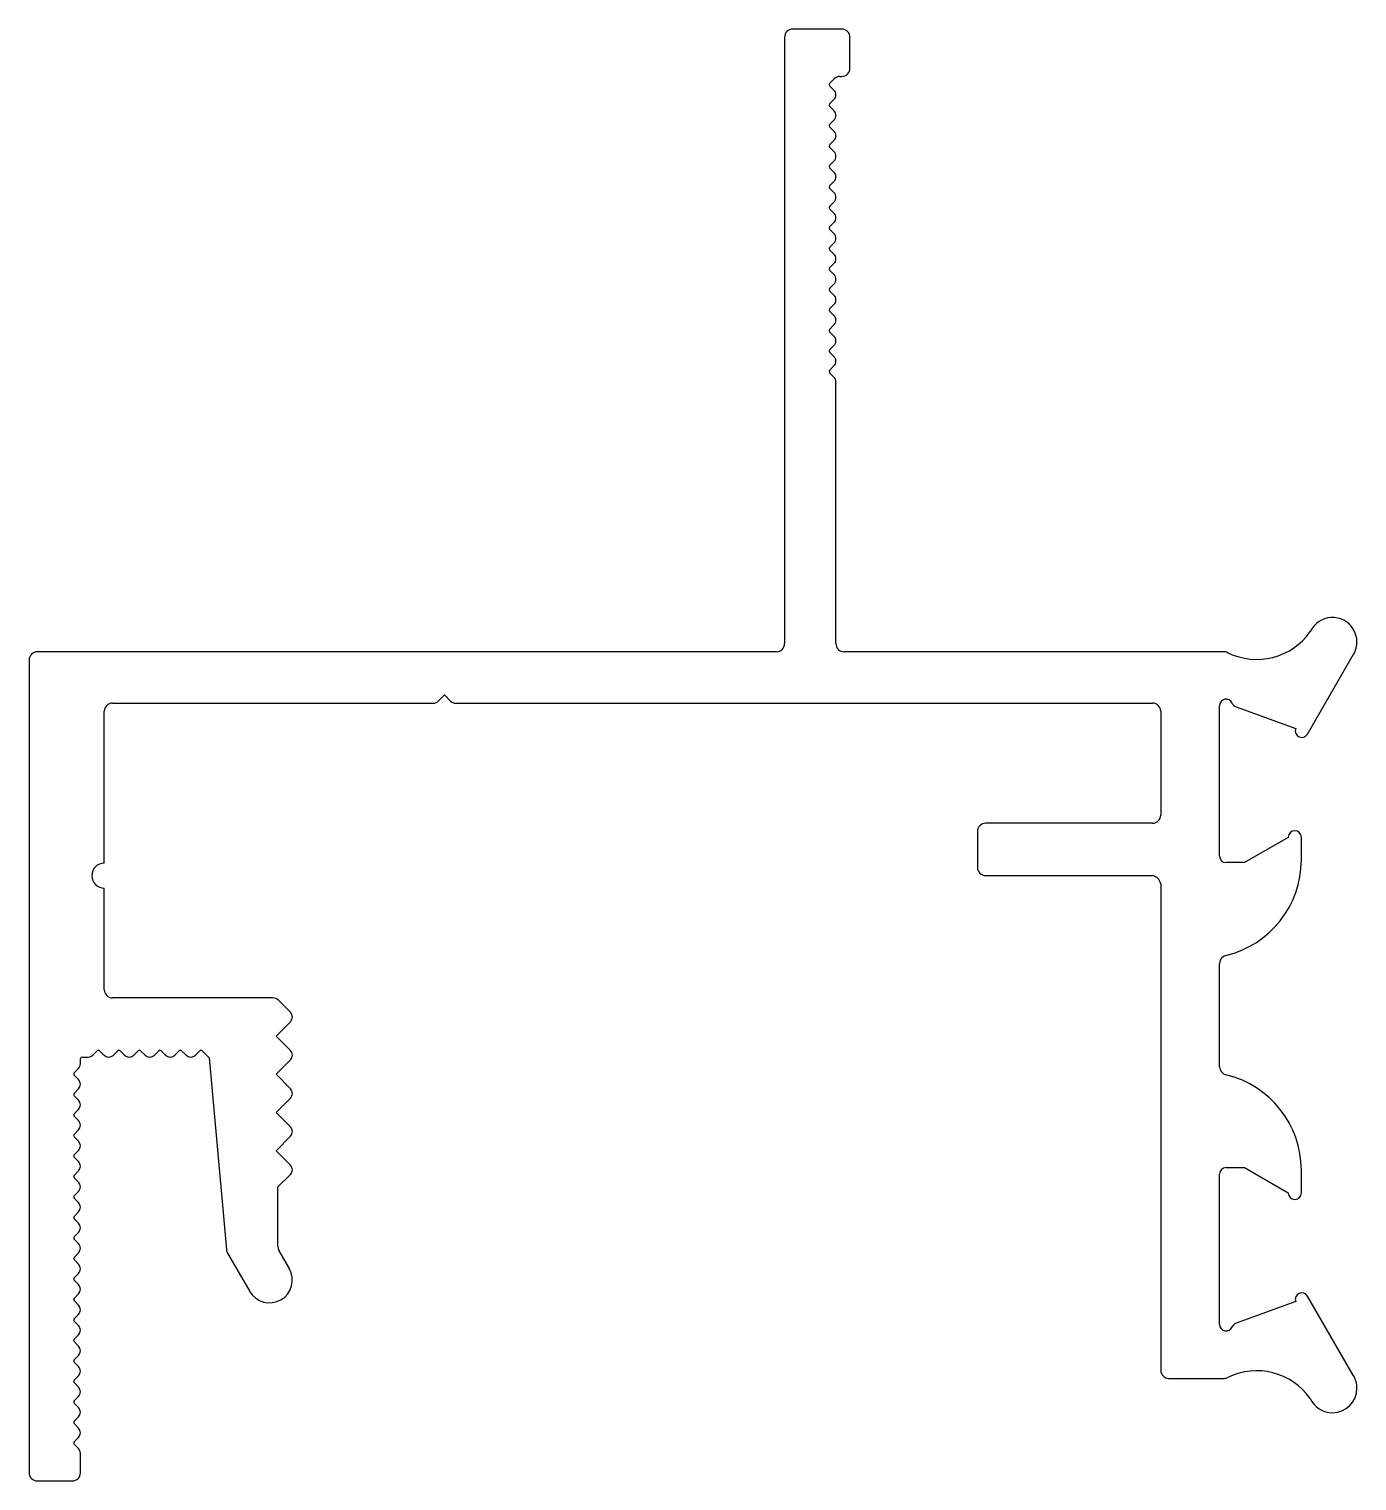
# Model space of a CAD drawing. Header units: inches. Extents: x -20.1 to 20.5, y -1.1 to 43.3.
import ezdxf

# ---------------------------------------------------------------- set-up
doc = ezdxf.new("R2010")
doc.units = ezdxf.units.IN
doc.header["$MEASUREMENT"] = 0
doc.layers.add('-Frame', color=152, linetype='Continuous')

msp = doc.modelspace()

# ---------------------------------------------------------------- linework, layer by layer
at = {"layer": '-Frame', "color": 7, "ltscale": 0.25}
for p, q in [((4.777, 43.291), (3.277, 43.291)), ((3.027, 43.041), (3.027, 24.491)), ((5.027, 42.091), (5.027, 43.041)), ((4.403, 41.627), (4.543, 41.767)), ((4.723, 41.841), (4.777, 41.841)), ((4.537, 41.421), (4.403, 41.556)), ((4.403, 41), (4.537, 41.134)), ((4.537, 40.795), (4.403, 40.929)), ((4.403, 40.373), (4.537, 40.507)), ((4.537, 40.168), (4.403, 40.302)), ((4.403, 39.746), (4.537, 39.88)), ((4.537, 39.541), (4.403, 39.675)), ((4.403, 39.119), (4.537, 39.253)), ((4.537, 38.914), (4.403, 39.048)), ((4.403, 38.492), (4.537, 38.626)), ((4.537, 38.287), (4.403, 38.421)), ((4.403, 37.865), (4.537, 37.999)), ((4.537, 37.66), (4.403, 37.794)), ((4.403, 37.238), (4.537, 37.373)), ((4.537, 37.033), (4.403, 37.167)), ((4.403, 36.611), (4.537, 36.746)), ((4.537, 36.406), (4.403, 36.54)), ((4.403, 35.984), (4.537, 36.119)), ((4.537, 35.779), (4.403, 35.914)), ((4.403, 35.357), (4.537, 35.492)), ((4.537, 35.152), (4.403, 35.287)), ((4.403, 34.73), (4.537, 34.865)), ((4.537, 34.525), (4.403, 34.66)), ((4.403, 34.103), (4.537, 34.238)), ((4.537, 33.898), (4.403, 34.033)), ((4.403, 33.477), (4.537, 33.611)), ((4.537, 33.271), (4.403, 33.406)), ((4.403, 32.85), (4.537, 32.984)), ((4.537, 32.644), (4.403, 32.779)), ((4.597, 24.491), (4.597, 32.501)), ((-20.073, 23.991), (-20.073, -0.872)), ((2.777, 24.241), (-19.823, 24.241)), ((16.467, 24.241), (4.847, 24.241)), ((19.016, 21.723), (20.427, 24.167)), ((-17.523, 22.671), (-7.707, 22.671)), ((-7.564, 22.73), (-7.373, 22.921)), ((-7.373, 22.921), (-7.183, 22.73)), ((-7.039, 22.671), (14.278, 22.671)), ((-17.773, 17.777), (-17.773, 22.421)), ((14.528, 22.421), (14.528, 19.246)), ((16.328, 17.992), (16.328, 22.592)), ((16.831, 22.555), (18.655, 21.891)), ((8.925, 18.746), (8.925, 17.646)), ((14.278, 18.996), (9.175, 18.996)), ((18.428, 18.566), (17.088, 17.792)), ((18.828, 17.873), (18.828, 18.566)), ((17.088, 17.792), (16.528, 17.792)), ((9.175, 17.396), (14.278, 17.396)), ((-17.773, 13.905), (-17.773, 17.015)), ((14.528, 17.146), (14.528, 2.267)), ((16.328, 11.547), (16.328, 14.711)), ((-12.625, 13.655), (-17.523, 13.655)), ((-12.081, 13.214), (-12.448, 13.582)), ((-12.522, 12.486), (-12.081, 12.927)), ((-12.081, 12.046), (-12.522, 12.486)), ((-18.121, 11.905), (-17.987, 12.04)), ((-17.916, 12.04), (-17.782, 11.905)), ((-17.494, 11.905), (-17.36, 12.04)), ((-17.289, 12.04), (-17.155, 11.905)), ((-16.867, 11.905), (-16.733, 12.04)), ((-16.662, 12.04), (-16.528, 11.905)), ((-16.24, 11.905), (-16.106, 12.04)), ((-16.035, 12.04), (-15.901, 11.905)), ((-15.613, 11.905), (-15.479, 12.04)), ((-15.408, 12.04), (-15.274, 11.905)), ((-14.987, 11.905), (-14.852, 12.04)), ((-14.781, 12.04), (-14.567, 11.825)), ((-18.503, 11.639), (-18.503, 11.795)), ((-18.453, 11.846), (-18.265, 11.846)), ((-14.567, 11.825), (-14.038, 5.954)), ((-12.522, 11.318), (-12.081, 11.759)), ((-18.697, 11.361), (-18.563, 11.495)), ((-18.563, 11.155), (-18.697, 11.29)), ((-12.081, 10.878), (-12.522, 11.318)), ((-18.697, 10.734), (-18.563, 10.868)), ((-18.563, 10.529), (-18.697, 10.663)), ((-18.697, 10.107), (-18.563, 10.241)), ((-12.522, 10.15), (-12.081, 10.59)), ((-18.563, 9.902), (-18.697, 10.036)), ((-12.081, 9.709), (-12.522, 10.15)), ((-18.697, 9.48), (-18.563, 9.614)), ((-18.563, 9.275), (-18.697, 9.409)), ((-12.522, 8.981), (-12.081, 9.422)), ((-18.697, 8.853), (-18.563, 8.987)), ((-12.081, 8.541), (-12.522, 8.981)), ((-18.563, 8.648), (-18.697, 8.782)), ((16.528, 8.466), (17.088, 8.466)), ((17.088, 8.466), (18.428, 7.692)), ((-18.697, 8.226), (-18.563, 8.36)), ((-18.563, 8.021), (-18.697, 8.155)), ((-12.463, 7.872), (-12.081, 8.254)), ((16.328, 3.666), (16.328, 8.266)), ((18.828, 7.692), (18.828, 8.385)), ((-18.697, 7.599), (-18.563, 7.733)), ((-12.463, 6.047), (-12.463, 7.872)), ((-18.563, 7.394), (-18.697, 7.528)), ((-18.697, 6.972), (-18.563, 7.107)), ((-18.563, 6.767), (-18.697, 6.901)), ((-18.697, 6.345), (-18.563, 6.48)), ((-18.563, 6.14), (-18.697, 6.274)), ((-18.697, 5.718), (-18.563, 5.853)), ((-14.005, 5.849), (-13.328, 4.677)), ((-12.115, 5.377), (-12.429, 5.92)), ((-18.563, 5.513), (-18.697, 5.648)), ((-18.697, 5.091), (-18.563, 5.226)), ((-18.563, 4.886), (-18.697, 5.021)), ((-18.697, 4.464), (-18.563, 4.599)), ((20.427, 2.091), (19.016, 4.535)), ((-18.563, 4.259), (-18.697, 4.394)), ((18.655, 4.367), (16.831, 3.703)), ((-18.697, 3.837), (-18.563, 3.972)), ((-18.563, 3.632), (-18.697, 3.767)), ((-18.697, 3.211), (-18.563, 3.345)), ((-18.563, 3.005), (-18.697, 3.14)), ((-18.697, 2.584), (-18.563, 2.718)), ((-18.563, 2.378), (-18.697, 2.513)), ((-18.697, 1.957), (-18.563, 2.091)), ((-18.563, 1.752), (-18.697, 1.886)), ((14.778, 2.017), (16.467, 2.017)), ((-18.697, 1.33), (-18.563, 1.464)), ((-18.563, 1.125), (-18.697, 1.259)), ((-18.697, 0.703), (-18.563, 0.837)), ((-18.563, 0.498), (-18.697, 0.632)), ((-18.697, 0.076), (-18.563, 0.21)), ((-18.563, -0.129), (-18.697, 0.005)), ((-18.503, -0.872), (-18.503, -0.273)), ((-19.823, -1.122), (-18.753, -1.122))]:
    msp.add_line(p, q, dxfattribs=at)
for centre, radius, start, end in [((3.277, 43.041), 0.25, 90, 180), ((4.777, 43.041), 0.25, 360, 90), ((4.723, 41.587), 0.254, 90, 135), ((4.777, 42.091), 0.25, 270, 0), ((4.438, 41.591), 0.05, 135, 225), ((4.394, 41.278), 0.203, 360, 45), ((4.438, 40.964), 0.05, 135, 225), ((4.394, 41.278), 0.203, 315, 360), ((4.394, 40.651), 0.203, 360, 45), ((4.394, 40.651), 0.203, 315, 360), ((4.438, 40.337), 0.05, 135, 225), ((4.394, 40.024), 0.203, 360, 45), ((4.394, 40.024), 0.203, 315, 360), ((4.438, 39.71), 0.05, 135, 225), ((4.394, 39.397), 0.203, 360, 45), ((4.438, 39.084), 0.05, 135, 225), ((4.394, 39.397), 0.203, 315, 360), ((4.394, 38.77), 0.203, 360, 45), ((4.394, 38.77), 0.203, 315, 360), ((4.438, 38.457), 0.05, 135, 225), ((4.394, 38.143), 0.203, 360, 45), ((4.438, 37.83), 0.05, 135, 225), ((4.394, 38.143), 0.203, 315, 360), ((4.394, 37.516), 0.203, 360, 45), ((4.394, 37.516), 0.203, 315, 360), ((4.438, 37.203), 0.05, 135, 225), ((4.394, 36.889), 0.203, 360, 45), ((4.394, 36.889), 0.203, 315, 360), ((4.438, 36.576), 0.05, 135, 225), ((4.438, 35.949), 0.05, 135, 225), ((4.394, 36.262), 0.203, 360, 45), ((4.394, 36.262), 0.203, 315, 360), ((4.394, 35.635), 0.203, 360, 45), ((4.394, 35.635), 0.203, 315, 360), ((4.438, 35.322), 0.05, 135, 225), ((4.394, 35.008), 0.203, 360, 45), ((4.438, 34.695), 0.05, 135, 225), ((4.394, 35.008), 0.203, 315, 360), ((4.394, 34.382), 0.203, 360, 45), ((4.394, 34.382), 0.203, 315, 360), ((4.438, 34.068), 0.05, 135, 225), ((4.394, 33.755), 0.203, 360, 45), ((4.394, 33.755), 0.203, 315, 360), ((4.438, 33.441), 0.05, 135, 225), ((4.394, 33.128), 0.203, 360, 45), ((4.394, 33.128), 0.203, 315, 360), ((4.438, 32.814), 0.05, 135, 225), ((4.394, 32.501), 0.203, 360, 45), ((19.778, 24.542), 0.75, 330, 155.025), ((2.777, 24.491), 0.25, 270, 0), ((4.847, 24.491), 0.25, 180, 270), ((17.462, 26.009), 2, 243.803, 324.8875), ((-19.823, 23.991), 0.25, 90, 180), ((16.467, 23.987), 0.254, 63.803, 90), ((-17.523, 22.421), 0.25, 90, 180), ((-7.707, 22.874), 0.203, 270, 315), ((-7.039, 22.874), 0.203, 225, 270), ((14.278, 22.421), 0.25, 360, 90), ((16.528, 22.592), 0.2, 22.3472, 180), ((16.901, 22.746), 0.203, 202.3472, 250), ((18.843, 21.823), 0.2, 160, 330), ((14.278, 19.246), 0.25, 270, 0), ((9.175, 18.746), 0.25, 90, 180), ((18.628, 18.566), 0.2, 360, 180), ((-17.773, 17.396), 0.381, 90, 270), ((16.528, 17.992), 0.2, 180, 270), ((15.828, 17.873), 3, 283.3424, 359.9999), ((9.175, 17.646), 0.25, 180, 270), ((14.202, 17.07), 0.335, 13.1109, 76.8892), ((16.578, 14.711), 0.25, 103.3425, 180), ((-17.523, 13.905), 0.25, 180, 270), ((-12.625, 13.405), 0.25, 45.0002, 90.0001), ((-12.225, 13.071), 0.203, 360, 45), ((-12.225, 13.071), 0.203, 315, 0), ((-17.951, 12.004), 0.05, 45, 135), ((-17.324, 12.004), 0.05, 45, 135), ((-16.698, 12.004), 0.05, 45, 135), ((-16.071, 12.004), 0.05, 45, 135), ((-15.444, 12.004), 0.05, 45, 135), ((-14.817, 12.004), 0.05, 45, 135), ((-12.225, 11.902), 0.203, 360, 45), ((-18.707, 11.639), 0.203, 315, 0), ((-18.453, 11.795), 0.0508, 90, 180), ((-18.265, 12.049), 0.203, 270, 315), ((-17.638, 12.049), 0.203, 225, 270), ((-17.638, 12.049), 0.203, 270, 315), ((-17.011, 12.049), 0.203, 225, 270), ((-17.011, 12.049), 0.203, 270, 315), ((-16.384, 12.049), 0.203, 225, 270), ((-16.384, 12.049), 0.203, 270, 315), ((-15.757, 12.049), 0.203, 225, 270), ((-15.757, 12.049), 0.203, 270, 315), ((-15.13, 12.049), 0.203, 225, 270), ((-15.13, 12.049), 0.203, 270, 315), ((-12.225, 11.902), 0.203, 315, 0), ((-18.662, 11.325), 0.05, 135, 225), ((-18.707, 11.012), 0.203, 360, 45), ((16.578, 11.547), 0.25, 180, 256.6575), ((15.828, 8.385), 3, 0.0001, 76.6576), ((-18.662, 10.698), 0.05, 135, 225), ((-18.707, 11.012), 0.203, 315, 0), ((-12.225, 10.734), 0.203, 360, 45), ((-12.225, 10.734), 0.203, 315, 0), ((-18.707, 10.385), 0.203, 360, 45), ((-18.707, 10.385), 0.203, 315, 0), ((-18.662, 10.071), 0.05, 135, 225), ((-18.707, 9.758), 0.203, 360, 45), ((-18.662, 9.444), 0.05, 135, 225), ((-18.707, 9.758), 0.203, 315, 0), ((-12.225, 9.566), 0.203, 360, 45), ((-12.225, 9.566), 0.203, 315, 0), ((-18.707, 9.131), 0.203, 360, 45), ((-18.707, 9.131), 0.203, 315, 0), ((-18.662, 8.818), 0.05, 135, 225), ((-18.707, 8.504), 0.203, 360, 45), ((-18.707, 8.504), 0.203, 315, 0), ((-12.225, 8.397), 0.203, 360, 45), ((16.528, 8.266), 0.2, 90, 180), ((-18.662, 8.191), 0.05, 135, 225), ((-18.707, 7.877), 0.203, 360, 45), ((-12.225, 8.397), 0.203, 315, 0), ((-18.662, 7.564), 0.05, 135, 225), ((-18.707, 7.877), 0.203, 315, 0), ((18.628, 7.692), 0.2, 180, 0), ((-18.707, 7.25), 0.203, 360, 45), ((-18.707, 7.25), 0.203, 315, 0), ((-18.662, 6.937), 0.05, 135, 225), ((-18.707, 6.623), 0.203, 360, 45), ((-18.662, 6.31), 0.05, 135, 225), ((-18.707, 6.623), 0.203, 315, 0), ((-18.707, 5.996), 0.203, 360, 45), ((-18.707, 5.996), 0.203, 315, 0), ((-13.785, 5.976), 0.254, 185.1499, 210), ((-12.209, 6.047), 0.254, 180, 210), ((-18.662, 5.683), 0.05, 135, 225), ((-18.707, 5.369), 0.203, 360, 45), ((-18.707, 5.369), 0.203, 315, 0), ((-12.722, 5.027), 0.7, 210, 30), ((-18.662, 5.056), 0.05, 135, 225), ((-18.707, 4.742), 0.203, 360, 45), ((-18.662, 4.429), 0.05, 135, 225), ((-18.707, 4.742), 0.203, 315, 0), ((18.843, 4.435), 0.2, 30, 200), ((-18.707, 4.116), 0.203, 360, 45), ((-18.707, 4.116), 0.203, 315, 0), ((-18.662, 3.802), 0.05, 135, 225), ((-18.707, 3.489), 0.203, 360, 45), ((16.528, 3.666), 0.2, 180, 337.6529), ((16.901, 3.512), 0.203, 110, 157.6528), ((-18.662, 3.175), 0.05, 135, 225), ((-18.707, 3.489), 0.203, 315, 0), ((-18.707, 2.862), 0.203, 360, 45), ((-18.707, 2.862), 0.203, 315, 0), ((-18.662, 2.548), 0.05, 135, 225), ((-18.707, 2.235), 0.203, 360, 45), ((-18.707, 2.235), 0.203, 315, 0), ((14.778, 2.267), 0.25, 180, 270), ((17.462, 0.249), 2, 35.1125, 116.197), ((-18.662, 1.921), 0.05, 135, 225), ((16.467, 2.271), 0.254, 270, 296.197), ((19.778, 1.716), 0.75, 360, 30), ((-18.707, 1.608), 0.203, 360, 45), ((-18.707, 1.608), 0.203, 315, 0), ((19.778, 1.716), 0.75, 204.975, 270), ((19.778, 1.716), 0.75, 270, 0), ((-18.662, 1.294), 0.05, 135, 225), ((-18.707, 0.981), 0.203, 360, 45), ((-18.707, 0.981), 0.203, 315, 0), ((-18.662, 0.667), 0.05, 135, 225), ((-18.707, 0.354), 0.203, 360, 45), ((-18.662, 0.041), 0.05, 135, 225), ((-18.707, 0.354), 0.203, 315, 0), ((-18.707, -0.273), 0.203, 360, 45), ((-19.823, -0.872), 0.25, 180, 270), ((-18.753, -0.872), 0.25, 270, 0)]:
    msp.add_arc(centre, radius, start, end, dxfattribs=at)

doc.saveas('drawing.dxf')
